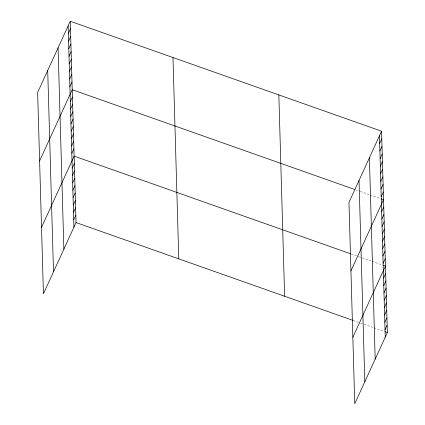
<?xml version="1.0" encoding="UTF-8"?>
<svg xmlns="http://www.w3.org/2000/svg" width="425" height="425" viewBox="0 0 425 425"><rect width="100%" height="100%" fill="white"/><g stroke="black" fill="none" stroke-linecap="round" stroke-linejoin="round"><path stroke-width="0.32" stroke-dasharray="2.12 1.59" d="M355.406 189.725L359.688 191.239M360.299 191.452L368.858 194.48M370.079 194.91L380.476 198.581M351.204 254.001L357.93 256.376M358.541 256.594L361.595 257.672M362.212 257.89L370.77 260.913M371.992 261.343L382.388 265.019M353.111 320.439L359.842 322.814M360.453 323.032L363.508 324.11M364.119 324.328L372.683 327.351M373.904 327.781L384.301 331.452"/><path stroke-width="0.64" d="M70.247 21.25L37.639 92.464L43.435 293.787L76.038 222.572L70.247 21.25L381.565 131.213L387.361 332.536L354.753 403.75L348.962 202.428L381.565 131.213M68.361 33.453L70.465 28.858M68.579 41.055L70.683 36.46M68.797 48.662L70.906 44.067M69.02 56.27L71.124 51.669M69.238 63.872L71.342 59.277M69.456 71.48L71.559 66.884M69.673 79.082L71.777 74.487M69.891 86.689L71.995 82.094M39.61 160.916L72.218 89.702L354.184 189.295M70.327 101.676L72.431 97.081M70.539 109.06L72.643 104.465M70.752 116.439L72.856 111.844M70.964 123.824L73.068 119.228M71.177 131.203L73.281 126.608M71.384 138.587L73.493 133.992M71.597 145.966L73.706 141.371M71.809 153.351L73.918 148.755M41.523 227.354L74.131 156.134L350.588 253.783M72.234 168.114L74.343 163.519M72.447 175.493L74.556 170.898M72.659 182.877L74.763 178.282M72.872 190.257L74.975 185.661M73.084 197.641L75.188 193.046M73.297 205.02L75.4 200.425M73.509 212.404L75.613 207.809M73.722 219.783L75.825 215.188M379.679 143.411L381.783 138.816M379.897 151.018L382.001 146.423M380.12 158.626L382.224 154.031M380.338 166.228L382.442 161.633M380.556 173.836L382.659 169.24M380.773 181.443L382.877 176.843M380.991 189.045L383.095 184.45M381.214 196.653L383.318 192.058M350.928 270.879L383.536 199.66L381.087 198.799M381.645 211.639L383.748 207.044M381.857 219.018L383.961 214.423M382.07 226.403L384.173 221.808M382.282 233.787L384.386 229.187M382.495 241.166L384.598 236.571M382.707 248.551L384.811 243.95M382.92 255.93L385.023 251.334M383.132 263.314L385.236 258.713M352.84 337.312L385.448 266.098L382.999 265.232M383.557 278.078L385.661 273.477M383.77 285.457L385.873 280.861M383.982 292.841L386.086 288.246M384.195 300.22L386.298 295.625M384.407 307.604L386.511 303.009M384.614 314.983L386.723 310.388M384.827 322.368L386.936 317.772M385.039 329.747L387.148 325.152M76.038 222.572L352.5 320.222M384.912 331.67L387.361 332.536M379.461 135.809L385.252 337.131M369.394 157.792L375.19 359.114M359.024 180.444L364.82 381.767M278.832 94.924L284.623 296.246M172.98 57.54L178.776 258.857M68.143 25.845L73.934 227.168M58.076 47.828L63.872 249.151M47.706 70.481L53.502 271.803"/></g></svg>
